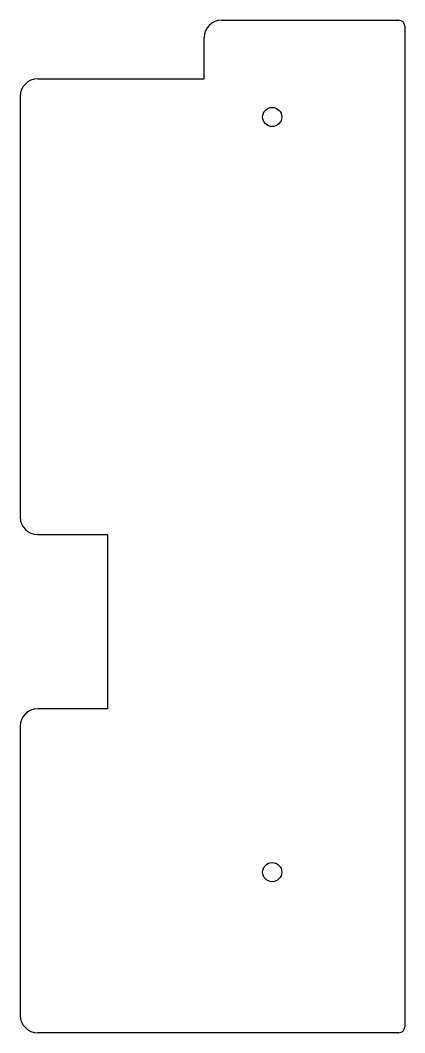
# Model space of a CAD drawing. Extents: x 565 to 698, y 327 to 675.
import ezdxf

# ---------------------------------------------------------------- set-up
doc = ezdxf.new("R2010")
doc.units = 0
doc.layers.get('0').update_dxf_attribs({"linetype": 'CONTINUOUS'})

msp = doc.modelspace()

# ---------------------------------------------------------------- linework, layer by layer
for p, q in [((634.76, 675.32), (695.76, 675.32)), ((697.76, 673.32), (697.76, 328.72)), ((628.76, 655.12), (628.76, 669.32)), ((571.46, 655.12), (628.76, 655.12)), ((565.46, 649.12), (565.46, 504.22)), ((571.46, 498.22), (595.46, 498.22)), ((595.46, 498.22), (595.46, 438.22)), ((595.46, 438.22), (571.46, 438.22)), ((565.46, 432.22), (565.46, 332.72)), ((695.76, 326.72), (571.46, 326.72))]:
    msp.add_line(p, q)
for centre in [(652.16, 642.02), (652.16, 382.02)]:
    msp.add_circle(centre, 3.3)
for centre, radius, start, end in [((634.76, 669.32), 6, 90, 180), ((695.76, 673.32), 2, 0, 90), ((571.46, 649.12), 6, 90, 180), ((571.46, 504.22), 6, 180, 270), ((571.46, 432.22), 6, 90, 180), ((571.46, 332.72), 6, 180, 270), ((695.76, 328.72), 2, 270, 0)]:
    msp.add_arc(centre, radius, start, end)

doc.saveas('drawing.dxf')
